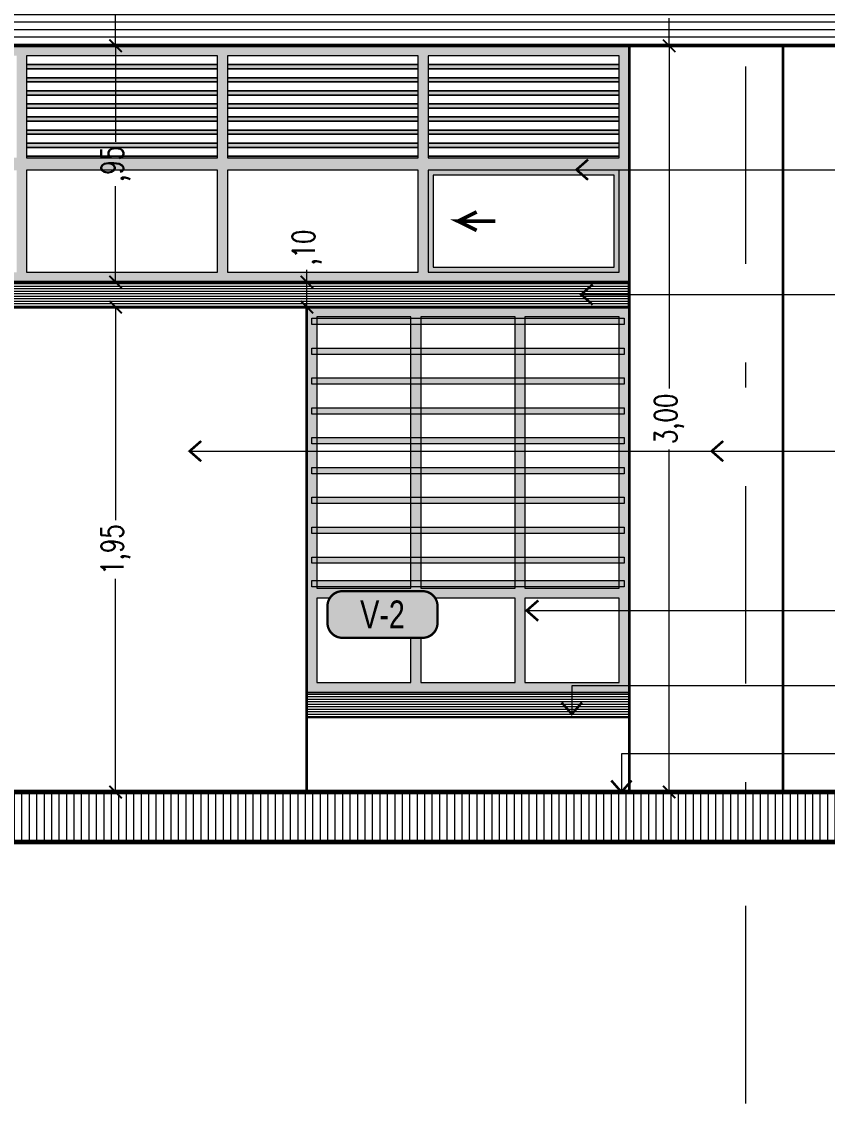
# Model space of a CAD drawing. Header units: millimetres. Extents: x 216 to 2687, y 57 to 1099.
# Drawn here: x 273.62 to 276.86, y 57.384 to 61.733 of the extents above; entities that cross this region are included whole.
import ezdxf
from ezdxf.enums import TextEntityAlignment as Align

# ---------------------------------------------------------------- set-up
doc = ezdxf.new("R2010")
doc.units = ezdxf.units.MM
doc.header["$LTSCALE"] = 0.5
doc.set_wipeout_variables(frame=1)
doc.header["$PDMODE"] = 35
doc.linetypes.add('DASHDOT2', pattern=[12.7, 6.35, -3.175, 0, -3.175])
for name, color, linetype, lineweight in [('A-COTAS', 7, 'Continuous', 9), ('A-EJES', 7, 'DASHDOT2', 9), ('A-PLAN', 7, 'Continuous', 60), ('A-PLAN-1', 2, 'Continuous', 35), ('A-PLAN-3', 146, 'Continuous', 5), ('A-PLAN-ACHU1', 105, 'Continuous', 9), ('A-PLAN-ACHU2', 146, 'Continuous', 0), ('A-PLAN-ACHU3', 250, 'Continuous', 0), ('A-TEXT-FLEC', 4, 'Continuous', 9), ('A-TEXT-VENT', 2, 'Continuous', 9), ('A-VENT', 1, 'Continuous', 15), ('A-WIPEOUT', 255, 'Continuous', 0)]:
    doc.layers.add(name, color=color, linetype=linetype, lineweight=lineweight)
doc.styles.add('Cotas', font='romans.shx', dxfattribs={"width": 0.75})
doc.styles.add('ING_50', font='swisscl.ttf', dxfattribs={"height": 0.08})
doc.dimstyles.new("1-25'", dxfattribs={"dimtxt": 0.075, "dimasz": 0.05, "dimexe": 0.015, "dimexo": 0, "dimgap": 0.02, "dimtad": 0, "dimzin": 4, "dimtxsty": 'Cotas', "dimblk": 'ARCHTICK', "dimcen": 0.09, "dimclrd": 142, "dimclre": 2, "dimclrt": 2, "dimadec": 0, "dimazin": 0, "dimtfac": 1, "dimtmove": 0, "dimatfit": 3, "dimfxl": 0.1, "dimlwd": 13, "dimlwe": 9, "dimarcsym": 2})

# ---------------------------------------------------------------- blocks, each defined once
blk = doc.blocks.new('*U404')
at = {"layer": 'A-TEXT-FLEC'}
blk.add_lwpolyline([(4.291, 0), (0, 0), (0, 0.137)], dxfattribs=at)
at = {"layer": 'A-TEXT-FLEC', "const_width": 0.01}
blk.add_lwpolyline([(4.2446, -0.0408), (4.291, 0), (4.2446, 0.0408)], dxfattribs=at)
blk = doc.blocks.new('*U39')
at = {"layer": 'A-TEXT-FLEC'}
for points in [[(0, 0.137), (0, 0)], [(0, 0), (0, 0), (4.1289, 0)], [(4.1289, 0), (4.1289, -0.1532)]]:
    blk.add_lwpolyline(points, dxfattribs=at)
at = {"layer": 'A-TEXT-FLEC', "const_width": 0.01}
blk.add_lwpolyline([(4.1697, -0.1068), (4.1289, -0.1532), (4.0881, -0.1068)], dxfattribs=at)
blk = doc.blocks.new('*U406')
at = {"layer": 'A-TEXT-FLEC'}
blk.add_lwpolyline([(5.8649, 0), (0, 0), (0, 0.137)], dxfattribs=at)
at = {"layer": 'A-TEXT-FLEC', "const_width": 0.01}
blk.add_lwpolyline([(5.8185, -0.0408), (5.8649, 0), (5.8185, 0.0408)], dxfattribs=at)
blk = doc.blocks.new('*U402')
at = {"layer": 'A-TEXT-FLEC'}
blk.add_lwpolyline([(4.3095, 0), (0, 0), (0, 0.137)], dxfattribs=at)
at = {"layer": 'A-TEXT-FLEC', "const_width": 0.01}
blk.add_lwpolyline([(4.2631, -0.0408), (4.3095, 0), (4.2631, 0.0408)], dxfattribs=at)
blk = doc.blocks.new('*U405')
at = {"layer": 'A-TEXT-FLEC'}
blk.add_lwpolyline([(3.766, 0), (0, 0), (0, 0.137)], dxfattribs=at)
at = {"layer": 'A-TEXT-FLEC', "const_width": 0.01}
blk.add_lwpolyline([(3.7196, -0.0408), (3.766, 0), (3.7196, 0.0408)], dxfattribs=at)
blk = doc.blocks.new('*U407')
at = {"layer": 'A-TEXT-FLEC'}
for points in [[(0, 0.137), (0, 0)], [(0, 0), (0, 0), (4.3285, 0)], [(4.3285, 0), (4.3285, -0.1136)]]:
    blk.add_lwpolyline(points, dxfattribs=at)
at = {"layer": 'A-TEXT-FLEC', "const_width": 0.01}
blk.add_lwpolyline([(4.3694, -0.0671), (4.3285, -0.1136), (4.2877, -0.0671)], dxfattribs=at)
blk = doc.blocks.new('_ArchTick')
at = {"color": 0, "linetype": 'ByBlock', "const_width": 0.15}
blk.add_lwpolyline([(-0.5, -0.5), (0.5, 0.5)], dxfattribs=at)
blk = doc.blocks.new('*D440')
at = {"layer": 'A-COTAS', "color": 2, "linetype": 'DASHDOT2', "lineweight": 9, "transparency": 16777216}
for p, q in [((276.062, 60.5854), (273.9827, 60.5854)), ((274.767, 58.6354), (273.9827, 58.6354))]:
    blk.add_line(p, q, dxfattribs=at)
at = {"layer": 'A-COTAS', "color": 142, "linetype": 'Continuous', "lineweight": 13, "transparency": 16777216}
for p, q in [((273.9977, 60.5854), (273.9977, 59.7285)), ((273.9977, 58.6354), (273.9977, 59.4924))]:
    blk.add_line(p, q, dxfattribs=at)
at = {"layer": 'DEFPOINTS', "color": 0, "transparency": 16777216}
for p in [(273.9977, 60.5854), (276.062, 60.5854), (274.767, 58.6354)]:
    blk.add_point(p, dxfattribs=at)
at = {"layer": 'A-COTAS', "color": 142, "lineweight": 13, "transparency": 16777216, "xscale": 0.05, "yscale": 0.05, "zscale": 0.05}
for p, rotation in [((273.9977, 60.5854), 90), ((273.9977, 58.6354), 270)]:
    blk.add_blockref('_ArchTick', p, dxfattribs=dict(at, rotation=rotation))
at = {"layer": 'A-COTAS', "color": 2, "transparency": 16777216, "insert": (273.9977, 59.6104), "char_height": 0.09, "attachment_point": 5, "rotation": 90, "style": 'Cotas'}
blk.add_mtext('1,95', dxfattribs=at)
blk = doc.blocks.new('*D441')
at = {"layer": 'A-COTAS', "color": 142, "linetype": 'Continuous', "lineweight": 13, "transparency": 16777216}
for p, q in [((274.767, 60.6854), (274.767, 60.7354)), ((274.767, 60.5854), (274.767, 60.6854))]:
    blk.add_line(p, q, dxfattribs=at)
at = {"layer": 'A-COTAS', "color": 2, "linetype": 'DASHDOT2', "lineweight": 9, "transparency": 16777216}
for p, q in [((274.767, 60.6854), (274.752, 60.6854)), ((276.062, 60.5854), (274.752, 60.5854))]:
    blk.add_line(p, q, dxfattribs=at)
at = {"layer": 'DEFPOINTS', "color": 0, "transparency": 16777216}
for p in [(274.767, 60.6854), (274.767, 60.6854), (276.062, 60.5854)]:
    blk.add_point(p, dxfattribs=at)
at = {"layer": 'A-COTAS', "color": 142, "lineweight": 13, "transparency": 16777216, "xscale": 0.05, "yscale": 0.05, "zscale": 0.05}
for p, rotation in [((274.767, 60.6854), 90), ((274.767, 60.5854), 270)]:
    blk.add_blockref('_ArchTick', p, dxfattribs=dict(at, rotation=rotation))
at = {"layer": 'A-COTAS', "color": 2, "transparency": 16777216, "insert": (274.767, 60.8245), "char_height": 0.09, "attachment_point": 5, "rotation": 90, "style": 'Cotas'}
blk.add_mtext(',10', dxfattribs=at)
blk = doc.blocks.new('*D442')
at = {"layer": 'A-COTAS', "color": 2, "linetype": 'DASHDOT2', "lineweight": 9, "transparency": 16777216}
for p, q in [((273.9977, 61.6354), (273.9827, 61.6354)), ((273.9977, 60.6854), (273.9827, 60.6854))]:
    blk.add_line(p, q, dxfattribs=at)
at = {"layer": 'A-COTAS', "color": 142, "linetype": 'Continuous', "lineweight": 13, "transparency": 16777216}
for p, q in [((273.9977, 61.6354), (273.9977, 61.2495)), ((273.9977, 60.6854), (273.9977, 61.0713))]:
    blk.add_line(p, q, dxfattribs=at)
at = {"layer": 'DEFPOINTS', "color": 0, "transparency": 16777216}
for p in [(273.9977, 61.6354), (273.9977, 61.6354), (273.9977, 60.6854)]:
    blk.add_point(p, dxfattribs=at)
at = {"layer": 'A-COTAS', "color": 142, "lineweight": 13, "transparency": 16777216, "xscale": 0.05, "yscale": 0.05, "zscale": 0.05}
for p, rotation in [((273.9977, 61.6354), 90), ((273.9977, 60.6854), 270)]:
    blk.add_blockref('_ArchTick', p, dxfattribs=dict(at, rotation=rotation))
at = {"layer": 'A-COTAS', "color": 2, "transparency": 16777216, "insert": (273.9977, 61.1604), "char_height": 0.09, "attachment_point": 5, "rotation": 90, "style": 'Cotas'}
blk.add_mtext(',95', dxfattribs=at)
blk = doc.blocks.new('*D443')
at = {"layer": 'A-COTAS', "color": 2, "linetype": 'DASHDOT2', "lineweight": 9, "transparency": 16777216}
for p, q in [((273.9977, 62.9816), (274.0127, 62.9816)), ((273.9977, 61.6354), (273.9827, 61.6354))]:
    blk.add_line(p, q, dxfattribs=at)
at = {"layer": 'A-COTAS', "color": 142, "linetype": 'Continuous', "lineweight": 13, "transparency": 16777216}
for p, q in [((273.9977, 62.9816), (273.9977, 62.4266)), ((273.9977, 61.6354), (273.9977, 62.1905))]:
    blk.add_line(p, q, dxfattribs=at)
at = {"layer": 'DEFPOINTS', "color": 0, "transparency": 16777216}
for p in [(273.9977, 62.9816), (273.9977, 62.9816), (273.9977, 61.6354)]:
    blk.add_point(p, dxfattribs=at)
at = {"layer": 'A-COTAS', "color": 142, "lineweight": 13, "transparency": 16777216, "xscale": 0.05, "yscale": 0.05, "zscale": 0.05}
for p, rotation in [((273.9977, 62.9816), 90), ((273.9977, 61.6354), 270)]:
    blk.add_blockref('_ArchTick', p, dxfattribs=dict(at, rotation=rotation))
at = {"layer": 'A-COTAS', "color": 2, "transparency": 16777216, "insert": (273.9977, 62.3085), "char_height": 0.09, "attachment_point": 5, "rotation": 90, "style": 'Cotas'}
blk.add_mtext('1,35', dxfattribs=at)
blk = doc.blocks.new('*D444')
at = {"layer": 'A-COTAS', "color": 2, "linetype": 'DASHDOT2', "lineweight": 9, "transparency": 16777216}
for p, q in [((276.062, 61.6354), (276.2384, 61.6354)), ((276.062, 58.6354), (276.2384, 58.6354))]:
    blk.add_line(p, q, dxfattribs=at)
at = {"layer": 'A-COTAS', "color": 142, "linetype": 'Continuous', "lineweight": 13, "transparency": 16777216}
for p, q in [((276.2234, 61.6354), (276.2234, 60.2583)), ((276.2234, 58.6354), (276.2234, 60.0126))]:
    blk.add_line(p, q, dxfattribs=at)
at = {"layer": 'DEFPOINTS', "color": 0, "transparency": 16777216}
for p in [(276.062, 61.6354), (276.2234, 61.6354), (276.062, 58.6354)]:
    blk.add_point(p, dxfattribs=at)
at = {"layer": 'A-COTAS', "color": 142, "lineweight": 13, "transparency": 16777216, "xscale": 0.05, "yscale": 0.05, "zscale": 0.05}
for p, rotation in [((276.2234, 61.6354), 90), ((276.2234, 58.6354), 270)]:
    blk.add_blockref('_ArchTick', p, dxfattribs=dict(at, rotation=rotation))
at = {"layer": 'A-COTAS', "color": 2, "transparency": 16777216, "insert": (276.2234, 60.1354), "char_height": 0.09, "attachment_point": 5, "rotation": 90, "style": 'Cotas'}
blk.add_mtext('3,00', dxfattribs=at)
blk = doc.blocks.new('*D445')
at = {"layer": 'A-COTAS', "color": 2, "linetype": 'DASHDOT2', "lineweight": 9, "transparency": 16777216}
for p, q in [((276.2234, 62.0354), (276.2084, 62.0354)), ((276.062, 61.6354), (276.2384, 61.6354))]:
    blk.add_line(p, q, dxfattribs=at)
at = {"layer": 'A-COTAS', "color": 142, "linetype": 'Continuous', "lineweight": 13, "transparency": 16777216}
for p, q in [((276.2234, 62.0354), (276.2234, 61.9245)), ((276.2234, 61.6354), (276.2234, 61.7463))]:
    blk.add_line(p, q, dxfattribs=at)
at = {"layer": 'DEFPOINTS', "color": 0, "transparency": 16777216}
for p in [(276.2234, 62.0354), (276.2234, 62.0354), (276.062, 61.6354)]:
    blk.add_point(p, dxfattribs=at)
at = {"layer": 'A-COTAS', "color": 142, "lineweight": 13, "transparency": 16777216, "xscale": 0.05, "yscale": 0.05, "zscale": 0.05}
for p, rotation in [((276.2234, 62.0354), 90), ((276.2234, 61.6354), 270)]:
    blk.add_blockref('_ArchTick', p, dxfattribs=dict(at, rotation=rotation))
at = {"layer": 'A-COTAS', "color": 2, "transparency": 16777216, "insert": (276.2234, 61.8354), "char_height": 0.09, "attachment_point": 5, "rotation": 90, "style": 'Cotas'}
blk.add_mtext(',40', dxfattribs=at)
blk = doc.blocks.new('*U740')
at = {"layer": 'A-TEXT-FLEC'}
blk.add_lwpolyline([(4.5098, 0), (0, 0), (0, 0.137)], dxfattribs=at)
at = {"layer": 'A-TEXT-FLEC', "const_width": 0.01}
blk.add_lwpolyline([(4.4634, -0.0408), (4.5098, 0), (4.4634, 0.0408)], dxfattribs=at)

msp = doc.modelspace()

# ---------------------------------------------------------------- hatches: boundary and pattern name
at = {"layer": 'A-PLAN-ACHU1', "transparency": 33554687}
h = msp.add_hatch(color=256, dxfattribs=at)
h.dxf.hatch_style = 1
h.set_gradient(color1=(91, 91, 91), color2=(214, 214, 214), tint=1, name='HEMISPHERICAL')
h.paths.add_polyline_path([(276.062, 61.6354), (271.1776, 61.6354), (271.1776, 60.6854), (276.062, 60.6854)])
h.paths.add_polyline_path([(272.8324, 61.5954), (273.5998, 61.5954), (273.5998, 61.1854), (272.8324, 61.1854)], flags=16)
h.paths.add_polyline_path([(272.7924, 61.1854), (272.025, 61.1854), (272.025, 61.5954), (272.7924, 61.5954)], flags=16)
h.paths.add_polyline_path([(272.8324, 61.1354), (273.5998, 61.1354), (273.5998, 60.7254), (272.8324, 60.7254)], flags=16)
h.paths.add_polyline_path([(272.7924, 61.1354), (272.7924, 60.7254), (272.025, 60.7254), (272.025, 61.1354)], flags=16)
h.paths.add_polyline_path([(273.6398, 61.5954), (274.4072, 61.5954), (274.4072, 61.1854), (273.6398, 61.1854)], flags=16)
h.paths.add_polyline_path([(271.985, 61.1854), (271.2176, 61.1854), (271.2176, 61.5954), (271.985, 61.5954)], flags=16)
h.paths.add_polyline_path([(273.6398, 61.1354), (274.4072, 61.1354), (274.4072, 60.7254), (273.6398, 60.7254)], flags=16)
h.paths.add_polyline_path([(271.985, 61.1354), (271.985, 60.7254), (271.2176, 60.7254), (271.2176, 61.1354)], flags=16)
h.paths.add_polyline_path([(274.4472, 61.5954), (275.2146, 61.5954), (275.2146, 61.1854), (274.4472, 61.1854)], flags=16)
h.paths.add_polyline_path([(274.4472, 61.1354), (275.2146, 61.1354), (275.2146, 60.7254), (274.4472, 60.7254)], flags=16)
h.paths.add_polyline_path([(275.2546, 61.5954), (276.022, 61.5954), (276.022, 61.1854), (275.2546, 61.1854)], flags=16)
h.paths.add_polyline_path([(275.2546, 61.1354), (276.022, 61.1354), (276.022, 60.7254), (275.2546, 60.7254)], flags=16)
h = msp.add_hatch(color=256, dxfattribs=at)
h.dxf.hatch_style = 1
h.set_gradient(color1=(91, 91, 91), color2=(214, 214, 214), rotation=90, tint=1, name='CYLINDER')
h.paths.add_polyline_path([(274.4072, 61.56), (273.6398, 61.56), (273.6398, 61.5428), (274.4072, 61.5428)])
h = msp.add_hatch(color=256, dxfattribs=at)
h.dxf.hatch_style = 1
h.set_gradient(color1=(91, 91, 91), color2=(214, 214, 214), rotation=90, tint=1, name='CYLINDER')
h.paths.add_polyline_path([(275.2146, 61.56), (274.4472, 61.56), (274.4472, 61.5428), (275.2146, 61.5428)])
h = msp.add_hatch(color=256, dxfattribs=at)
h.dxf.hatch_style = 1
h.set_gradient(color1=(91, 91, 91), color2=(214, 214, 214), rotation=90, tint=1, name='CYLINDER')
h.paths.add_polyline_path([(276.022, 61.56), (275.2546, 61.56), (275.2546, 61.5428), (276.022, 61.5428)])
h = msp.add_hatch(color=256, dxfattribs=at)
h.dxf.hatch_style = 1
h.set_gradient(color1=(91, 91, 91), color2=(214, 214, 214), rotation=90, tint=1, name='CYLINDER')
h.paths.add_polyline_path([(274.4072, 61.5073), (273.6398, 61.5073), (273.6398, 61.4902), (274.4072, 61.4902)])
h = msp.add_hatch(color=256, dxfattribs=at)
h.dxf.hatch_style = 1
h.set_gradient(color1=(91, 91, 91), color2=(214, 214, 214), rotation=90, tint=1, name='CYLINDER')
h.paths.add_polyline_path([(275.2146, 61.5073), (274.4472, 61.5073), (274.4472, 61.4902), (275.2146, 61.4902)])
h = msp.add_hatch(color=256, dxfattribs=at)
h.dxf.hatch_style = 1
h.set_gradient(color1=(91, 91, 91), color2=(214, 214, 214), rotation=90, tint=1, name='CYLINDER')
h.paths.add_polyline_path([(276.022, 61.5073), (275.2546, 61.5073), (275.2546, 61.4902), (276.022, 61.4902)])
h = msp.add_hatch(color=256, dxfattribs=at)
h.dxf.hatch_style = 1
h.set_gradient(color1=(91, 91, 91), color2=(214, 214, 214), rotation=90, tint=1, name='CYLINDER')
h.paths.add_polyline_path([(274.4072, 61.4547), (273.6398, 61.4547), (273.6398, 61.4376), (274.4072, 61.4376)])
h = msp.add_hatch(color=256, dxfattribs=at)
h.dxf.hatch_style = 1
h.set_gradient(color1=(91, 91, 91), color2=(214, 214, 214), rotation=90, tint=1, name='CYLINDER')
h.paths.add_polyline_path([(275.2146, 61.4547), (274.4472, 61.4547), (274.4472, 61.4376), (275.2146, 61.4376)])
h = msp.add_hatch(color=256, dxfattribs=at)
h.dxf.hatch_style = 1
h.set_gradient(color1=(91, 91, 91), color2=(214, 214, 214), rotation=90, tint=1, name='CYLINDER')
h.paths.add_polyline_path([(276.022, 61.4547), (275.2546, 61.4547), (275.2546, 61.4376), (276.022, 61.4376)])
h = msp.add_hatch(color=256, dxfattribs=at)
h.dxf.hatch_style = 1
h.set_gradient(color1=(91, 91, 91), color2=(214, 214, 214), rotation=90, tint=1, name='CYLINDER')
h.paths.add_polyline_path([(274.4072, 61.4021), (273.6398, 61.4021), (273.6398, 61.385), (274.4072, 61.385)])
h = msp.add_hatch(color=256, dxfattribs=at)
h.dxf.hatch_style = 1
h.set_gradient(color1=(91, 91, 91), color2=(214, 214, 214), rotation=90, tint=1, name='CYLINDER')
h.paths.add_polyline_path([(275.2146, 61.4021), (274.4472, 61.4021), (274.4472, 61.385), (275.2146, 61.385)])
h = msp.add_hatch(color=256, dxfattribs=at)
h.dxf.hatch_style = 1
h.set_gradient(color1=(91, 91, 91), color2=(214, 214, 214), rotation=90, tint=1, name='CYLINDER')
h.paths.add_polyline_path([(276.022, 61.4021), (275.2546, 61.4021), (275.2546, 61.385), (276.022, 61.385)])
h = msp.add_hatch(color=256, dxfattribs=at)
h.dxf.hatch_style = 1
h.set_gradient(color1=(91, 91, 91), color2=(214, 214, 214), rotation=90, tint=1, name='CYLINDER')
h.paths.add_polyline_path([(274.4072, 61.3495), (273.6398, 61.3495), (273.6398, 61.3324), (274.4072, 61.3324)])
h = msp.add_hatch(color=256, dxfattribs=at)
h.dxf.hatch_style = 1
h.set_gradient(color1=(91, 91, 91), color2=(214, 214, 214), rotation=90, tint=1, name='CYLINDER')
h.paths.add_polyline_path([(275.2146, 61.3495), (274.4472, 61.3495), (274.4472, 61.3324), (275.2146, 61.3324)])
h = msp.add_hatch(color=256, dxfattribs=at)
h.dxf.hatch_style = 1
h.set_gradient(color1=(91, 91, 91), color2=(214, 214, 214), rotation=90, tint=1, name='CYLINDER')
h.paths.add_polyline_path([(276.022, 61.3495), (275.2546, 61.3495), (275.2546, 61.3324), (276.022, 61.3324)])
h = msp.add_hatch(color=256, dxfattribs=at)
h.dxf.hatch_style = 1
h.set_gradient(color1=(91, 91, 91), color2=(214, 214, 214), rotation=90, tint=1, name='CYLINDER')
h.paths.add_polyline_path([(274.4072, 61.2969), (273.6398, 61.2969), (273.6398, 61.2798), (274.4072, 61.2798)])
h = msp.add_hatch(color=256, dxfattribs=at)
h.dxf.hatch_style = 1
h.set_gradient(color1=(91, 91, 91), color2=(214, 214, 214), rotation=90, tint=1, name='CYLINDER')
h.paths.add_polyline_path([(275.2146, 61.2969), (274.4472, 61.2969), (274.4472, 61.2798), (275.2146, 61.2798)])
h = msp.add_hatch(color=256, dxfattribs=at)
h.dxf.hatch_style = 1
h.set_gradient(color1=(91, 91, 91), color2=(214, 214, 214), rotation=90, tint=1, name='CYLINDER')
h.paths.add_polyline_path([(276.022, 61.2969), (275.2546, 61.2969), (275.2546, 61.2798), (276.022, 61.2798)])
h = msp.add_hatch(color=256, dxfattribs=at)
h.dxf.hatch_style = 1
h.set_gradient(color1=(91, 91, 91), color2=(214, 214, 214), rotation=90, tint=1, name='CYLINDER')
h.paths.add_polyline_path([(274.4072, 61.2443), (273.6398, 61.2443), (273.6398, 61.2272), (274.4072, 61.2272)])
h = msp.add_hatch(color=256, dxfattribs=at)
h.dxf.hatch_style = 1
h.set_gradient(color1=(91, 91, 91), color2=(214, 214, 214), rotation=90, tint=1, name='CYLINDER')
h.paths.add_polyline_path([(275.2146, 61.2443), (274.4472, 61.2443), (274.4472, 61.2272), (275.2146, 61.2272)])
h = msp.add_hatch(color=256, dxfattribs=at)
h.dxf.hatch_style = 1
h.set_gradient(color1=(91, 91, 91), color2=(214, 214, 214), rotation=90, tint=1, name='CYLINDER')
h.paths.add_polyline_path([(276.022, 61.2443), (275.2546, 61.2443), (275.2546, 61.2272), (276.022, 61.2272)])
h = msp.add_hatch(color=256, dxfattribs=at)
h.dxf.hatch_style = 1
h.set_gradient(color1=(91, 91, 91), color2=(214, 214, 214), rotation=90, tint=1, name='CYLINDER')
h.paths.add_polyline_path([(274.4072, 61.1917), (273.6398, 61.1917), (273.6398, 61.1854), (274.4072, 61.1854)])
h = msp.add_hatch(color=256, dxfattribs=at)
h.dxf.hatch_style = 1
h.set_gradient(color1=(91, 91, 91), color2=(214, 214, 214), rotation=90, tint=1, name='CYLINDER')
h.paths.add_polyline_path([(275.2146, 61.1917), (274.4472, 61.1917), (274.4472, 61.1854), (275.2146, 61.1854)])
h = msp.add_hatch(color=256, dxfattribs=at)
h.dxf.hatch_style = 1
h.set_gradient(color1=(91, 91, 91), color2=(214, 214, 214), rotation=90, tint=1, name='CYLINDER')
h.paths.add_polyline_path([(276.022, 61.1917), (275.2546, 61.1917), (275.2546, 61.1854), (276.022, 61.1854)])
h = msp.add_hatch(color=256, dxfattribs=at)
h.dxf.hatch_style = 1
h.set_gradient(color1=(91, 91, 91), color2=(214, 214, 214), tint=1, name='HEMISPHERICAL')
h.paths.add_polyline_path([(276.022, 61.1354), (275.2546, 61.1354), (275.2546, 60.7254), (276.022, 60.7254)])
h.paths.add_polyline_path([(275.2746, 61.1154), (276.002, 61.1154), (276.002, 60.7454), (275.2746, 60.7454)], flags=16)
at = {"layer": 'A-PLAN-ACHU1'}
h = msp.add_hatch(color=256, dxfattribs=at)
h.dxf.hatch_style = 1
h.set_gradient(color1=(91, 91, 91), color2=(173, 173, 173), tint=1)
h.paths.add_polyline_path([(274.767, 60.5854), (274.767, 59.0354), (276.062, 59.0354), (276.062, 60.5854)])
h.paths.add_polyline_path([(275.6037, 60.5454), (275.6037, 59.4554), (275.2254, 59.4554), (275.2254, 60.5454)], flags=16)
h.paths.add_polyline_path([(275.6437, 60.5454), (276.022, 60.5454), (276.022, 59.4554), (275.6437, 59.4554)], flags=16)
h.paths.add_polyline_path([(275.1854, 60.5454), (275.1854, 59.4554), (274.807, 59.4554), (274.807, 60.5454)], flags=16)
h.paths.add_polyline_path([(275.6037, 59.4154), (275.6037, 59.0754), (275.2254, 59.0754), (275.2254, 59.4154)], flags=16)
h.paths.add_polyline_path([(275.6437, 59.4154), (276.022, 59.4154), (276.022, 59.0754), (275.6437, 59.0754)], flags=16)
h.paths.add_polyline_path([(275.1854, 59.4154), (275.1854, 59.0754), (274.807, 59.0754), (274.807, 59.4154)], flags=16)
at = {"layer": 'A-PLAN-ACHU2'}
h = msp.add_hatch(color=256, dxfattribs=at)
h.dxf.hatch_style = 1
h.set_gradient(color1=(204, 102, 178), tint=1, name='CURVED')
h.paths.add_polyline_path([(274.787, 60.5404), (276.042, 60.5404), (276.042, 60.515), (274.787, 60.515)])
h = msp.add_hatch(color=256, dxfattribs=at)
h.dxf.hatch_style = 1
h.set_gradient(color1=(204, 102, 178), tint=1, name='CURVED')
h.paths.add_polyline_path([(274.787, 60.4204), (276.042, 60.4204), (276.042, 60.395), (274.787, 60.395)])
h = msp.add_hatch(color=256, dxfattribs=at)
h.dxf.hatch_style = 1
h.set_gradient(color1=(204, 102, 178), tint=1, name='CURVED')
h.paths.add_polyline_path([(274.787, 60.3004), (276.042, 60.3004), (276.042, 60.275), (274.787, 60.275)])
h = msp.add_hatch(color=256, dxfattribs=at)
h.dxf.hatch_style = 1
h.set_gradient(color1=(204, 102, 178), tint=1, name='CURVED')
h.paths.add_polyline_path([(274.787, 60.1804), (276.042, 60.1804), (276.042, 60.155), (274.787, 60.155)])
h = msp.add_hatch(color=256, dxfattribs=at)
h.dxf.hatch_style = 1
h.set_gradient(color1=(204, 102, 178), tint=1, name='CURVED')
h.paths.add_polyline_path([(274.787, 60.0604), (276.042, 60.0604), (276.042, 60.035), (274.787, 60.035)])
h = msp.add_hatch(color=256, dxfattribs=at)
h.dxf.hatch_style = 1
h.set_gradient(color1=(204, 102, 178), tint=1, name='CURVED')
h.paths.add_polyline_path([(274.787, 59.9404), (276.042, 59.9404), (276.042, 59.915), (274.787, 59.915)])
h = msp.add_hatch(color=256, dxfattribs=at)
h.dxf.hatch_style = 1
h.set_gradient(color1=(204, 102, 178), tint=1, name='CURVED')
h.paths.add_polyline_path([(274.787, 59.8204), (276.042, 59.8204), (276.042, 59.795), (274.787, 59.795)])
h = msp.add_hatch(color=256, dxfattribs=at)
h.dxf.hatch_style = 1
h.set_gradient(color1=(204, 102, 178), tint=1, name='CURVED')
h.paths.add_polyline_path([(274.787, 59.7004), (276.042, 59.7004), (276.042, 59.675), (274.787, 59.675)])
h = msp.add_hatch(color=256, dxfattribs=at)
h.dxf.hatch_style = 1
h.set_gradient(color1=(204, 102, 178), tint=1, name='CURVED')
h.paths.add_polyline_path([(274.787, 59.5804), (276.042, 59.5804), (276.042, 59.555), (274.787, 59.555)])
at = {"layer": 'A-PLAN-ACHU3'}
h = msp.add_hatch(dxfattribs=at)
h.set_pattern_fill('_USER', color=256, scale=0.03, pattern_type=0)
h.set_pattern_definition([(0, (-2414.348867, -998.31859), (0, 0.03), [])])
h.paths.add_polyline_path([(257.582, 61.6354), (277.782, 61.6354), (277.782, 62.0354), (257.582, 62.0354)])
h = msp.add_hatch(dxfattribs=at)
h.set_pattern_fill('_USER', color=251, scale=0.01, pattern_type=0)
h.set_pattern_definition([(0, (-2400.060728, -1054.62076), (0, 0.01), [])])
h.paths.add_polyline_path([(276.062, 60.5854), (276.062, 60.6854), (271.1776, 60.6854), (271.1776, 60.5854)])
h = msp.add_hatch(dxfattribs=at)
h.set_pattern_fill('_USER', color=252, scale=0.01, pattern_type=0)
h.set_pattern_definition([(0, (-2395.882833, -1054.47076), (0, 0.01), [])])
h.paths.add_polyline_path([(274.767, 58.9354), (274.767, 59.0354), (276.062, 59.0354), (276.062, 58.9354)])
h = msp.add_hatch(dxfattribs=at)
h.set_pattern_fill('_USER', color=256, scale=0.03, angle=90, pattern_type=0)
h.set_pattern_definition([(90, (-2414.348867, -998.31859), (-0.03, 2e-18), [])])
h.paths.add_polyline_path([(261.132, 58.6354), (261.132, 58.4354), (276.982, 58.4354), (276.982, 58.6354)])

# ---------------------------------------------------------------- linework, layer by layer
at = {"layer": 'A-EJES', "ltscale": 0.25}
msp.add_line((276.532, 57.384), (276.532, 63.925), dxfattribs=at)
at = {"layer": 'A-PLAN'}
msp.add_lwpolyline([(261.132, 58.6354), (261.132, 58.4354), (276.982, 58.4354), (276.982, 58.6354)], close=True, dxfattribs=at)
at = {"layer": 'A-PLAN-1'}
for points in [[(257.582, 61.6354), (277.782, 61.6354), (277.782, 62.0354), (257.582, 62.0354)], [(276.062, 58.6354), (276.682, 58.6354), (276.682, 61.6354), (276.062, 61.6354)], [(276.062, 60.5854), (276.062, 60.6854), (271.1776, 60.6854), (271.1776, 60.5854)], [(272.4726, 58.6354), (274.767, 58.6354), (274.767, 60.5854), (272.4726, 60.5854)]]:
    msp.add_lwpolyline(points, close=True, dxfattribs=at)
at = {"layer": 'A-PLAN-3'}
for points in [[(274.767, 58.9354), (274.767, 59.0354), (276.062, 59.0354), (276.062, 58.9354)], [(274.767, 58.9354), (276.062, 58.9354), (276.062, 58.6354), (274.767, 58.6354)]]:
    msp.add_lwpolyline(points, close=True, dxfattribs=at)
at = {"layer": 'A-PLAN-ACHU1'}
for points in [[(274.4072, 61.5954), (273.6398, 61.5954), (273.6398, 61.56), (274.4072, 61.56)], [(275.2146, 61.5954), (274.4472, 61.5954), (274.4472, 61.56), (275.2146, 61.56)], [(276.022, 61.5954), (275.2546, 61.5954), (275.2546, 61.56), (276.022, 61.56)], [(274.4072, 61.56), (273.6398, 61.56), (273.6398, 61.5428), (274.4072, 61.5428)], [(274.4072, 61.5428), (273.6398, 61.5428), (273.6398, 61.5073), (274.4072, 61.5073)], [(275.2146, 61.56), (274.4472, 61.56), (274.4472, 61.5428), (275.2146, 61.5428)], [(275.2146, 61.5428), (274.4472, 61.5428), (274.4472, 61.5073), (275.2146, 61.5073)], [(276.022, 61.56), (275.2546, 61.56), (275.2546, 61.5428), (276.022, 61.5428)], [(276.022, 61.5428), (275.2546, 61.5428), (275.2546, 61.5073), (276.022, 61.5073)], [(274.4072, 61.5073), (273.6398, 61.5073), (273.6398, 61.4902), (274.4072, 61.4902)], [(274.4072, 61.4902), (273.6398, 61.4902), (273.6398, 61.4547), (274.4072, 61.4547)], [(275.2146, 61.5073), (274.4472, 61.5073), (274.4472, 61.4902), (275.2146, 61.4902)], [(275.2146, 61.4902), (274.4472, 61.4902), (274.4472, 61.4547), (275.2146, 61.4547)], [(276.022, 61.5073), (275.2546, 61.5073), (275.2546, 61.4902), (276.022, 61.4902)], [(276.022, 61.4902), (275.2546, 61.4902), (275.2546, 61.4547), (276.022, 61.4547)], [(274.4072, 61.4547), (273.6398, 61.4547), (273.6398, 61.4376), (274.4072, 61.4376)], [(275.2146, 61.4547), (274.4472, 61.4547), (274.4472, 61.4376), (275.2146, 61.4376)], [(276.022, 61.4547), (275.2546, 61.4547), (275.2546, 61.4376), (276.022, 61.4376)], [(274.4072, 61.4376), (273.6398, 61.4376), (273.6398, 61.4021), (274.4072, 61.4021)], [(275.2146, 61.4376), (274.4472, 61.4376), (274.4472, 61.4021), (275.2146, 61.4021)], [(276.022, 61.4376), (275.2546, 61.4376), (275.2546, 61.4021), (276.022, 61.4021)], [(274.4072, 61.4021), (273.6398, 61.4021), (273.6398, 61.385), (274.4072, 61.385)], [(274.4072, 61.385), (273.6398, 61.385), (273.6398, 61.3495), (274.4072, 61.3495)], [(275.2146, 61.4021), (274.4472, 61.4021), (274.4472, 61.385), (275.2146, 61.385)], [(275.2146, 61.385), (274.4472, 61.385), (274.4472, 61.3495), (275.2146, 61.3495)], [(276.022, 61.4021), (275.2546, 61.4021), (275.2546, 61.385), (276.022, 61.385)], [(276.022, 61.385), (275.2546, 61.385), (275.2546, 61.3495), (276.022, 61.3495)], [(274.4072, 61.3495), (273.6398, 61.3495), (273.6398, 61.3324), (274.4072, 61.3324)], [(274.4072, 61.3324), (273.6398, 61.3324), (273.6398, 61.2969), (274.4072, 61.2969)], [(275.2146, 61.3495), (274.4472, 61.3495), (274.4472, 61.3324), (275.2146, 61.3324)], [(275.2146, 61.3324), (274.4472, 61.3324), (274.4472, 61.2969), (275.2146, 61.2969)], [(276.022, 61.3495), (275.2546, 61.3495), (275.2546, 61.3324), (276.022, 61.3324)], [(276.022, 61.3324), (275.2546, 61.3324), (275.2546, 61.2969), (276.022, 61.2969)], [(274.4072, 61.2969), (273.6398, 61.2969), (273.6398, 61.2798), (274.4072, 61.2798)], [(274.4072, 61.2798), (273.6398, 61.2798), (273.6398, 61.2443), (274.4072, 61.2443)], [(275.2146, 61.2969), (274.4472, 61.2969), (274.4472, 61.2798), (275.2146, 61.2798)], [(275.2146, 61.2798), (274.4472, 61.2798), (274.4472, 61.2443), (275.2146, 61.2443)], [(276.022, 61.2969), (275.2546, 61.2969), (275.2546, 61.2798), (276.022, 61.2798)], [(276.022, 61.2798), (275.2546, 61.2798), (275.2546, 61.2443), (276.022, 61.2443)], [(274.4072, 61.2443), (273.6398, 61.2443), (273.6398, 61.2272), (274.4072, 61.2272)], [(275.2146, 61.2443), (274.4472, 61.2443), (274.4472, 61.2272), (275.2146, 61.2272)], [(276.022, 61.2443), (275.2546, 61.2443), (275.2546, 61.2272), (276.022, 61.2272)], [(274.4072, 61.2272), (273.6398, 61.2272), (273.6398, 61.1917), (274.4072, 61.1917)], [(274.4072, 61.1917), (273.6398, 61.1917), (273.6398, 61.1854), (274.4072, 61.1854)], [(275.2146, 61.2272), (274.4472, 61.2272), (274.4472, 61.1917), (275.2146, 61.1917)], [(275.2146, 61.1917), (274.4472, 61.1917), (274.4472, 61.1854), (275.2146, 61.1854)], [(276.022, 61.2272), (275.2546, 61.2272), (275.2546, 61.1917), (276.022, 61.1917)], [(276.022, 61.1917), (275.2546, 61.1917), (275.2546, 61.1854), (276.022, 61.1854)]]:
    msp.add_lwpolyline(points, close=True, dxfattribs=at)
at = {"layer": 'A-VENT'}
for points in [[(271.1776, 61.6354), (276.062, 61.6354), (276.062, 60.6854), (271.1776, 60.6854)], [(274.4072, 61.5954), (273.6398, 61.5954), (273.6398, 61.1854), (274.4072, 61.1854)], [(275.2146, 61.5954), (274.4472, 61.5954), (274.4472, 61.1854), (275.2146, 61.1854)], [(276.022, 61.5954), (275.2546, 61.5954), (275.2546, 61.1854), (276.022, 61.1854)], [(274.4072, 61.1354), (273.6398, 61.1354), (273.6398, 60.7254), (274.4072, 60.7254)], [(275.2146, 61.1354), (274.4472, 61.1354), (274.4472, 60.7254), (275.2146, 60.7254)], [(276.022, 61.1354), (275.2546, 61.1354), (275.2546, 60.7254), (276.022, 60.7254)], [(276.002, 61.1154), (275.2746, 61.1154), (275.2746, 60.7454), (276.002, 60.7454)], [(274.767, 60.5854), (276.062, 60.5854), (276.062, 59.0354), (274.767, 59.0354)], [(274.787, 60.5404), (276.042, 60.5404), (276.042, 60.515), (274.787, 60.515)], [(275.1854, 60.5454), (274.807, 60.5454), (274.807, 59.4554), (275.1854, 59.4554)], [(275.6037, 60.5454), (275.2254, 60.5454), (275.2254, 59.4554), (275.6037, 59.4554)], [(276.022, 60.5454), (275.6437, 60.5454), (275.6437, 59.4554), (276.022, 59.4554)], [(274.787, 60.4204), (276.042, 60.4204), (276.042, 60.395), (274.787, 60.395)], [(274.787, 60.3004), (276.042, 60.3004), (276.042, 60.275), (274.787, 60.275)], [(274.787, 60.1804), (276.042, 60.1804), (276.042, 60.155), (274.787, 60.155)], [(274.787, 60.0604), (276.042, 60.0604), (276.042, 60.035), (274.787, 60.035)], [(274.787, 59.9404), (276.042, 59.9404), (276.042, 59.915), (274.787, 59.915)], [(274.787, 59.8204), (276.042, 59.8204), (276.042, 59.795), (274.787, 59.795)], [(274.787, 59.7004), (276.042, 59.7004), (276.042, 59.675), (274.787, 59.675)], [(274.787, 59.5804), (276.042, 59.5804), (276.042, 59.555), (274.787, 59.555)], [(275.1854, 59.4154), (274.807, 59.4154), (274.807, 59.0754), (275.1854, 59.0754)], [(275.6037, 59.4154), (275.2254, 59.4154), (275.2254, 59.0754), (275.6037, 59.0754)], [(276.022, 59.4154), (275.6437, 59.4154), (275.6437, 59.0754), (276.022, 59.0754)]]:
    msp.add_lwpolyline(points, close=True, dxfattribs=at)
at = {"layer": 'A-VENT', "const_width": 0.015}
msp.add_lwpolyline([(275.5246, 60.9304), (275.3746, 60.9304), (275.4496, 60.8935), (275.3746, 60.9304), (275.4496, 60.9674)], dxfattribs=at)

# ---------------------------------------------------------------- block references
at = {"layer": 'A-TEXT-FLEC', "xscale": -1}
for name, p in [('*U402', (280.1604, 61.1373)), ('*U404', (280.1604, 60.6354)), ('*U406', (280.1604, 60.006)), ('*U405', (280.1604, 60.006)), ('*U740', (280.1604, 59.3649)), ('*U407', (280.1604, 59.0625)), ('*U39', (280.1604, 58.7887))]:
    msp.add_blockref(name, p, dxfattribs=at)

# ---------------------------------------------------------------- dimensions: what is measured, and where the dimension line sits
at = {"layer": 'A-COTAS'}
for base, p1, p2, picture, middle in [((273.9977, 62.9816), (273.9977, 61.6354), (273.9977, 62.9816), '*D443', (273.9977, 62.3085)), ((276.2234, 62.0354), (276.062, 61.6354), (276.2234, 62.0354), '*D445', (276.2234, 61.8354)), ((273.9977, 61.6354), (273.9977, 60.6854), (273.9977, 61.6354), '*D442', (273.9977, 61.1604)), ((276.2234, 61.6354), (276.062, 58.6354), (276.062, 61.6354), '*D444', (276.2234, 60.1354)), ((274.767, 60.6854), (276.062, 60.5854), (274.767, 60.6854), '*D441', (274.767, 60.8245))]:
    dim = msp.add_linear_dim(base=base, p1=p1, p2=p2, angle=90, dimstyle="1-25'", override={"dimtxt": 0.09}, dxfattribs=at)
    dim.commit()
    dim.dimension.update_dxf_attribs({"geometry": picture, "text_midpoint": middle})

# ---------------------------------------------------------------- next in the draw order: wipeouts: each hides what was drawn before it
msp.add_wipeout([(274.9096, 59.443), (275.2321, 59.443), (275.2745, 59.4255), (275.2921, 59.383), (275.2921, 59.3155), (275.2745, 59.2731), (275.2321, 59.2555), (274.9096, 59.2555), (274.8671, 59.2731), (274.8496, 59.3155), (274.8496, 59.383), (274.8671, 59.4255)]).dxf.layer = 'A-WIPEOUT'

# ---------------------------------------------------------------- next in the draw order: hatches: boundary and pattern name
at = {"layer": 'A-PLAN-ACHU2'}
h = msp.add_hatch(color=256, dxfattribs=at)
h.dxf.hatch_style = 1
h.set_gradient(color1=(204, 102, 178), tint=1, name='CURVED')
h.paths.add_polyline_path([(274.787, 59.4858), (276.042, 59.4858), (276.042, 59.4604), (274.787, 59.4604)])
at = {"layer": 'A-PLAN-ACHU3'}
h = msp.add_hatch(color=254, dxfattribs=at)
edge = h.paths.add_edge_path()
edge.add_line((274.8496, 59.383), (274.8496, 59.3155))
edge.add_arc((274.9096, 59.3155), 0.06, 180, 270)
edge.add_line((274.9096, 59.2555), (275.2321, 59.2555))
edge.add_arc((275.2321, 59.3155), 0.06, 270, 360)
edge.add_line((275.2921, 59.3155), (275.2921, 59.383))
edge.add_arc((275.2321, 59.383), 0.06, 0, 90)
edge.add_line((275.2321, 59.443), (274.9096, 59.443))
edge.add_arc((274.9096, 59.383), 0.06, 90, 180)

# ---------------------------------------------------------------- next in the draw order: linework, layer by layer
at = {"layer": 'A-TEXT-VENT', "const_width": 0.00938}
msp.add_lwpolyline([(274.8496, 59.383), (274.8496, 59.3155, 0.414214), (274.9096, 59.2555), (275.2321, 59.2555, 0.414214), (275.2921, 59.3155), (275.2921, 59.383, 0.414214), (275.2321, 59.443), (274.9096, 59.443, 0.414214)], format="xyb", close=True, dxfattribs=at)
at = {"layer": 'A-VENT'}
msp.add_lwpolyline([(274.787, 59.4858), (276.042, 59.4858), (276.042, 59.4604), (274.787, 59.4604)], close=True, dxfattribs=at)

# ---------------------------------------------------------------- next in the draw order: texts
at = {"layer": 'A-TEXT-VENT', "color": 1, "style": 'ING_50'}
msp.add_attdef('V-2', text='AA', height=0.1125, dxfattribs=at).set_placement((275.0708, 59.3493), align=Align.MIDDLE_CENTER)

# ---------------------------------------------------------------- next in the draw order: dimensions: what is measured, and where the dimension line sits
at = {"layer": 'A-COTAS'}
dim = msp.add_linear_dim(base=(273.9977, 60.5854), p1=(274.767, 58.6354), p2=(276.062, 60.5854), angle=90, dimstyle="1-25'", override={"dimtxt": 0.09}, dxfattribs=at)
dim.commit()
dim.dimension.update_dxf_attribs({"geometry": '*D440', "text_midpoint": (273.9977, 59.6104)})

doc.saveas('drawing.dxf')
